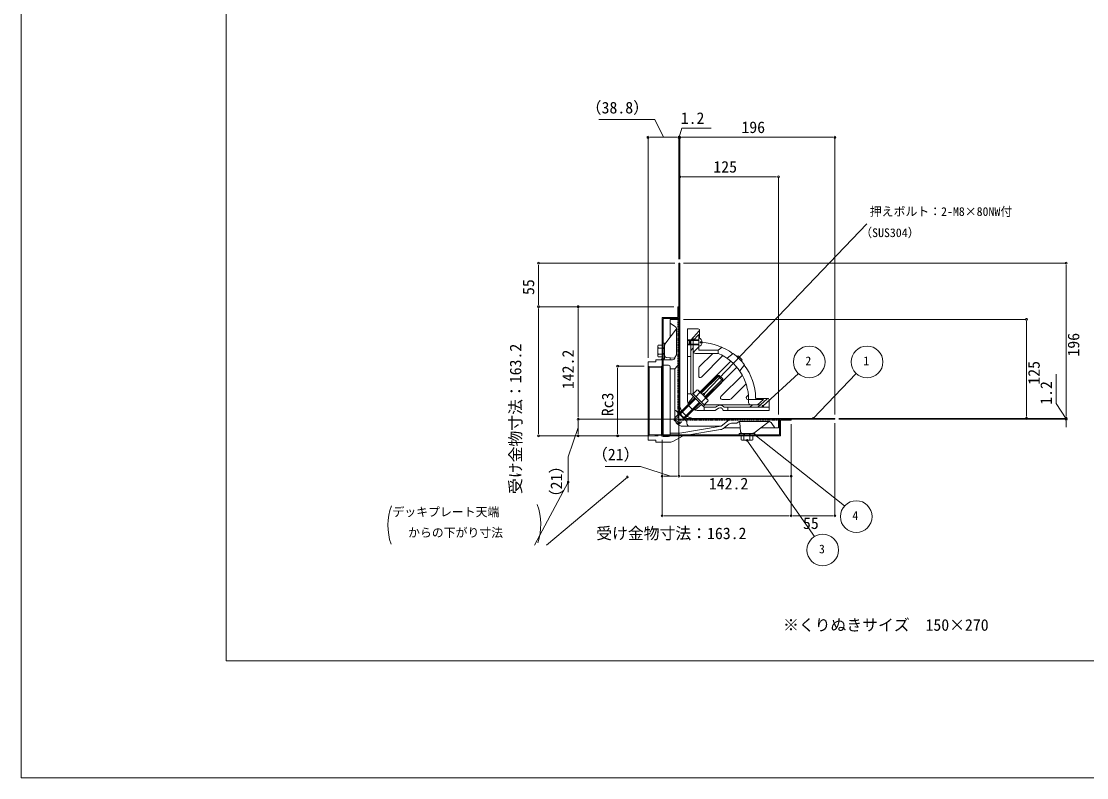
# Model space of a CAD drawing. Units: millimetres, scale not verified. Extents: x -1380 to 1380, y -955 to 955.
# Drawn here: x -1380 to -34, y -955 to 0 of the extents above; entities that cross this region are included whole.
import ezdxf
from ezdxf.enums import TextEntityAlignment as Align

# ---------------------------------------------------------------- set-up
doc = ezdxf.new("R2010")
doc.units = ezdxf.units.MM
doc.header["$LTSCALE"] = 3
for name, pattern in [('USER1', [2, 1.25, -0.25, 0.25, -0.25]), ('USER2', [0.375, 0.25, -0.125]), ('USER3', [0.75, 0.5, -0.25]), ('USER4', [0.1875, 0.125, -0.0625])]:
    doc.linetypes.add(name, pattern=pattern)
for name, color, linetype, lineweight in [('0-0_0', 7, 'Continuous', 15), ('0-2_L-2', 7, 'Continuous', 18), ('0-3_L-1', 7, 'Continuous', 18), ('0-4_L-5', 2, 'USER1', 18), ('0-5_L-3', 7, 'Continuous', 18), ('0-7_WAKU', 7, 'Continuous', 18), ('0-8_MOJI', 7, 'Continuous', 18), ('0-9_SUNPO', 7, 'Continuous', 18)]:
    doc.layers.add(name, color=color, linetype=linetype, lineweight=lineweight)
doc.styles.add('ＭＳ ゴシック', font='')
doc.styles.get('ＭＳ ゴシック').set_extended_font_data('MS Gothic')

msp = doc.modelspace()

# ---------------------------------------------------------------- linework, layer by layer
at = {"layer": '0-0_0'}
for p, q in [((-585.845, -146.56), (-583.345, -146.56)), ((-552.045, -146.56), (-554.545, -146.56)), ((-552.045, -146.56), (-554.545, -146.56)), ((-545.845, -146.56), (-543.345, -146.56)), ((-545.845, -146.56), (-543.345, -146.56)), ((-354.845, -146.56), (-357.345, -146.56)), ((-545.845, -196.56), (-543.345, -196.56)), ((-425.845, -196.56), (-428.345, -196.56)), ((-726.72, -307.903), (-726.72, -310.403)), ((-60.106, -307.903), (-60.106, -310.403)), ((-726.72, -357.903), (-726.72, -355.403)), ((-726.72, -362.903), (-726.72, -365.403)), ((-676.72, -362.903), (-676.72, -365.403)), ((-110.106, -378.903), (-110.106, -381.403)), ((-626.72, -437.961), (-626.72, -440.461)), ((-676.72, -500.103), (-676.72, -497.603)), ((-110.106, -498.903), (-110.106, -496.403)), ((-60.106, -498.903), (-60.106, -496.403)), ((-60.106, -498.903), (-60.106, -496.403)), ((-676.72, -505.103), (-676.72, -507.603)), ((-60.106, -505.103), (-60.106, -507.603)), ((-726.72, -521.103), (-726.72, -518.603)), ((-676.72, -521.103), (-676.72, -518.603)), ((-626.72, -520.845), (-626.72, -518.345)), ((-568.045, -574.491), (-565.545, -574.491)), ((-552.045, -574.491), (-554.545, -574.491)), ((-547.045, -574.491), (-544.545, -574.491)), ((-409.845, -574.491), (-412.345, -574.491)), ((-568.045, -624.491), (-565.545, -624.491)), ((-409.845, -624.491), (-412.345, -624.491)), ((-404.845, -624.491), (-402.345, -624.491)), ((-354.845, -624.491), (-357.345, -624.491))]:
    msp.add_line(p, q, dxfattribs=at)
at = {"layer": '0-0_0', "lineweight": 18}
msp.add_lwpolyline([(-1121.329, -807.603), (1121.171, -807.603), (1121.171, 687.397), (-1121.329, 687.397)], close=True, dxfattribs=at)
at = {"layer": '0-0_0'}
for centre, radius, start, end in [((-588.345, -146.56), 1.25, 0, 180), ((-588.345, -146.56), 1.25, 180, 0), ((-549.545, -146.56), 1.25, 0, 180), ((-549.545, -146.56), 1.25, 0, 180), ((-549.545, -146.56), 1.25, 180, 0), ((-549.545, -146.56), 1.25, 180, 0), ((-548.345, -146.56), 1.25, 0, 180), ((-548.345, -146.56), 1.25, 0, 180), ((-548.345, -146.56), 1.25, 180, 0), ((-548.345, -146.56), 1.25, 180, 0), ((-352.345, -146.56), 1.25, 0, 180), ((-352.345, -146.56), 1.25, 180, 0), ((-548.345, -196.56), 1.25, 0, 180), ((-548.345, -196.56), 1.25, 180, 0), ((-423.345, -196.56), 1.25, 0, 180), ((-423.345, -196.56), 1.25, 180, 0), ((-726.72, -305.403), 1.25, 90, 270), ((-726.72, -305.403), 1.25, 270, 90), ((-60.106, -305.403), 1.25, 90, 270), ((-60.106, -305.403), 1.25, 270, 90), ((-726.72, -360.403), 1.25, 90, 270), ((-726.72, -360.403), 1.25, 90, 270), ((-726.72, -360.403), 1.25, 270, 90), ((-726.72, -360.403), 1.25, 270, 90), ((-676.72, -360.403), 1.25, 90, 270), ((-676.72, -360.403), 1.25, 270, 90), ((-110.106, -376.403), 1.25, 90, 270), ((-110.106, -376.403), 1.25, 270, 90), ((-626.72, -435.461), 1.25, 90, 270), ((-626.72, -435.461), 1.25, 270, 90), ((-517.561, -470.619), 0.938, 46.2764, 226.2764), ((-517.561, -470.619), 0.938, 226.2764, 46.2764), ((-443.345, -485.903), 0.938, 42.4325, 222.4325), ((-443.345, -485.903), 0.938, 222.4325, 42.4325), ((-676.72, -502.603), 1.25, 90, 270), ((-676.72, -502.603), 1.25, 90, 270), ((-676.72, -502.603), 1.25, 270, 90), ((-676.72, -502.603), 1.25, 270, 90), ((-379.517, -501.403), 0.938, 46.20211, 226.20211), ((-379.517, -501.403), 0.938, 226.20211, 46.20211), ((-110.106, -501.403), 1.25, 90, 270), ((-110.106, -501.403), 1.25, 270, 90), ((-60.106, -501.403), 1.25, 90, 270), ((-60.106, -501.403), 1.25, 90, 270), ((-60.106, -502.603), 1.25, 90, 270), ((-60.106, -501.403), 1.25, 270, 90), ((-60.106, -501.403), 1.25, 270, 90), ((-60.106, -502.603), 1.25, 270, 90), ((-726.72, -523.603), 1.25, 90, 270), ((-726.72, -523.603), 1.25, 270, 90), ((-676.72, -523.603), 1.25, 90, 270), ((-676.72, -523.603), 1.25, 270, 90), ((-626.72, -523.345), 1.25, 90, 270), ((-626.72, -523.345), 1.25, 270, 90), ((-453.345, -522.403), 0.938, 141.63229, 321.63229), ((-453.345, -522.403), 0.938, 321.63229, 141.63229), ((-463.345, -529.103), 0.938, 125.12844, 305.12844), ((-463.345, -529.103), 0.938, 305.12844, 125.12844), ((-614.374, -575.47), 0.938, 40.00288, 220.00288), ((-614.374, -575.47), 0.938, 220.00288, 40.00288), ((-570.545, -574.491), 1.25, 0, 180), ((-570.545, -574.491), 1.25, 180, 0), ((-549.545, -574.491), 1.25, 0, 180), ((-549.545, -574.491), 1.25, 0, 180), ((-549.545, -574.491), 1.25, 180, 0), ((-549.545, -574.491), 1.25, 180, 0), ((-407.345, -574.491), 1.25, 0, 180), ((-407.345, -574.491), 1.25, 180, 0), ((-689.22, -582.034), 0.938, 61.80564, 241.80564), ((-689.22, -582.034), 0.938, 241.80564, 61.80564), ((-570.545, -624.491), 1.25, 0, 180), ((-570.545, -624.491), 1.25, 180, 0), ((-407.345, -624.491), 1.25, 0, 180), ((-407.345, -624.491), 1.25, 0, 180), ((-407.345, -624.491), 1.25, 180, 0), ((-407.345, -624.491), 1.25, 180, 0), ((-352.345, -624.491), 1.25, 0, 180), ((-352.345, -624.491), 1.25, 180, 0)]:
    msp.add_arc(centre, radius, start, end, dxfattribs=at)
at = {"layer": '0-2_L-2'}
for p, q in [((-548.345, -376.403), (-548.345, -426.403)), ((-566.945, -407.87), (-552.395, -388.47)), ((-560.345, -381.403), (-554.695, -384.934)), ((-560.345, -381.403), (-560.345, -399.07)), ((-552.345, -389.174), (-552.345, -421.403)), ((-570.545, -411.403), (-569.345, -411.403)), ((-567.345, -422.532), (-567.345, -409.07)), ((-588.345, -429.903), (-588.345, -435.461)), ((-570.545, -421.403), (-569.345, -421.403)), ((-570.545, -425.403), (-569.345, -425.403)), ((-565.478, -424.528), (-554.471, -425.261)), ((-560.345, -424.87), (-560.345, -427.403)), ((-552.345, -421.403), (-554.345, -424.403)), ((-548.345, -426.403), (-550.069, -428.213)), ((-549.345, -429.903), (-548.345, -429.903)), ((-548.345, -429.903), (-548.345, -431.903)), ((-588.345, -435.461), (-571.303, -435.994)), ((-588.345, -435.461), (-588.345, -523.345)), ((-586.845, -437.009), (-588.345, -435.461)), ((-586.845, -437.009), (-571.345, -437.493)), ((-586.845, -437.009), (-586.845, -521.797)), ((-571.345, -436.403), (-571.345, -522.403)), ((-569.345, -434.403), (-562.345, -434.403)), ((-560.345, -436.403), (-560.345, -438.903)), ((-560.345, -438.903), (-554.345, -438.903)), ((-560.345, -438.903), (-560.345, -519.903)), ((-548.345, -431.903), (-554.345, -438.903)), ((-554.345, -438.903), (-554.345, -501.403)), ((-548.345, -431.903), (-548.345, -491.403)), ((-553.345, -491.403), (-554.345, -491.403)), ((-553.345, -491.403), (-539.345, -505.403)), ((-495.845, -511.403), (-548.345, -519.903)), ((-495.845, -511.403), (-544.345, -511.403)), ((-539.345, -505.403), (-539.345, -507.403)), ((-483.845, -501.403), (-538.345, -501.403)), ((-483.845, -501.403), (-495.845, -511.403)), ((-487.578, -509.721), (-492.023, -513.425)), ((-481.845, -501.403), (-483.845, -501.403)), ((-481.845, -502.403), (-481.845, -501.403)), ((-478.345, -501.403), (-480.156, -503.127)), ((-423.345, -501.403), (-478.345, -501.403)), ((-436.117, -505.403), (-473.345, -505.403)), ((-471.47, -518.536), (-472.221, -507.27)), ((-454.812, -520.003), (-435.412, -505.453)), ((-428.345, -513.403), (-431.877, -507.753)), ((-586.845, -521.797), (-588.345, -523.345)), ((-588.345, -523.345), (-571.303, -522.812)), ((-588.345, -523.345), (-588.345, -528.903)), ((-586.845, -521.797), (-571.345, -521.313)), ((-569.345, -524.403), (-562.345, -524.403)), ((-560.345, -522.403), (-560.345, -519.903)), ((-560.345, -519.903), (-548.345, -519.903)), ((-556.093, -530.163), (-544.861, -523.98)), ((-496.827, -515.614), (-541.637, -522.869)), ((-471.812, -513.403), (-491.997, -513.403)), ((-469.474, -520.403), (-456.012, -520.403)), ((-468.345, -522.403), (-468.345, -523.603)), ((-468.345, -522.403), (-468.345, -523.603)), ((-468.345, -522.403), (-468.345, -523.603)), ((-468.345, -522.403), (-468.345, -523.603)), ((-458.345, -522.403), (-458.345, -523.603)), ((-458.345, -522.403), (-458.345, -523.603)), ((-458.345, -522.403), (-458.345, -523.603)), ((-458.345, -522.403), (-458.345, -523.603)), ((-428.345, -513.403), (-446.012, -513.403))]:
    msp.add_line(p, q, dxfattribs=at)
msp.add_lwpolyline([(-569.345, -522.403), (-569.345, -375.403), (-549.545, -375.403), (-549.545, -360.403), (-550.745, -360.403), (-550.745, -374.203), (-570.545, -374.203), (-570.545, -523.603), (-421.145, -523.603), (-421.145, -503.803), (-407.345, -503.803), (-407.345, -502.603), (-422.345, -502.603), (-422.345, -522.403)], close=True, dxfattribs=at)
for points in [[(-548.345, -376.403), (-560.345, -376.403), (-560.345, -381.403)], [(-588.345, -429.903), (-578.345, -429.903), (-578.345, -427.403), (-557.345, -427.403)], [(-473.345, -505.403), (-476.345, -507.403), (-481.177, -507.403)], [(-423.345, -501.403), (-423.345, -513.403), (-428.345, -513.403)], [(-588.345, -528.903), (-578.345, -528.903), (-578.345, -531.403), (-560.916, -531.403)]]:
    msp.add_lwpolyline(points, dxfattribs=at)
at = {"layer": '0-2_L-2', "linetype": 'USER3'}
msp.add_lwpolyline([(-550.745, -375.403), (-550.745, -503.803), (-422.345, -503.803)], dxfattribs=at)
at = {"layer": '0-2_L-2'}
for centre, radius, start, end in [((-557.345, -389.174), 5, 0, 57.99462), ((-565.345, -409.07), 2, 143.1301, 180), ((-565.345, -422.532), 2, 180, 266.18593), ((-557.345, -424.403), 3, 270, 0), ((-549.345, -428.903), 1, 136.39718, 270), ((-569.345, -436.403), 2, 90, 180), ((-562.345, -436.403), 2, 0, 90), ((-538.345, -491.403), 10, 180, 270), ((-544.345, -501.403), 10, 180, 270), ((-535.345, -507.403), 4, 180, 270), ((-481.177, -517.403), 10, 90, 129.80557), ((-480.845, -502.403), 1, 180, 313.60282), ((-474.216, -507.403), 2, 3.81407, 69.87894), ((-436.117, -510.403), 5, 32.00538, 90), ((-569.345, -522.403), 2, 180, 270), ((-562.345, -522.403), 2, 270, 0), ((-540.039, -532.741), 10, 99.19666, 118.8326), ((-498.425, -505.743), 10, 279.19666, 309.80557), ((-469.474, -518.403), 2, 183.81407, 270), ((-456.012, -518.403), 2, 270, 306.8699), ((-560.916, -521.403), 10, 270, 298.8326)]:
    msp.add_arc(centre, radius, start, end, dxfattribs=at)
at = {"layer": '0-3_L-1'}
for p, q in [((-548.345, -375.403), (-548.345, -482.403)), ((-524.845, -388.403), (-534.345, -388.403)), ((-523.345, -400.362), (-523.345, -389.903)), ((-534.345, -402.696), (-523.731, -390.907)), ((-534.345, -470.433), (-534.345, -402.696)), ((-524.345, -395.403), (-531.345, -402.903)), ((-524.345, -403.43), (-524.346, -414.404)), ((-524.345, -403.43), (-524.345, -395.403)), ((-569.345, -411.403), (-570.545, -411.403)), ((-531.345, -409.578), (-531.345, -411.403)), ((-531.345, -416.403), (-531.345, -467.403)), ((-524.345, -410.903), (-530.918, -417.946)), ((-499.749, -415.403), (-494.845, -411.724)), ((-571.345, -426.403), (-571.345, -427.403)), ((-569.345, -421.403), (-570.545, -421.403)), ((-538.345, -423.403), (-534.345, -423.403)), ((-523.76, -436.512), (-506.65, -419.403)), ((-522.678, -467.958), (-483.857, -429.136)), ((-520.931, -449.24), (-493.925, -422.234)), ((-480.767, -419.456), (-488.475, -425.612)), ((-524.345, -447.826), (-524.345, -437.926)), ((-514.9, -475.736), (-476.079, -436.915)), ((-466.398, -433.825), (-472.554, -441.533)), ((-496.182, -473.989), (-469.176, -446.983)), ((-483.454, -476.817), (-464.464, -457.827)), ((-530.81, -473.968), (-520.91, -483.868)), ((-530.81, -473.968), (-520.91, -483.868)), ((-458.345, -484.403), (-514.345, -484.403)), ((-494.768, -477.403), (-484.869, -477.403)), ((-463.655, -473.989), (-461.585, -471.918)), ((-462.241, -477.403), (-442.345, -477.403)), ((-461.345, -477.403), (-461.345, -481.403)), ((-449.845, -484.403), (-458.345, -484.403)), ((-442.345, -477.403), (-449.845, -484.403)), ((-449.638, -487.403), (-437.849, -476.788)), ((-435.345, -477.903), (-435.345, -487.403)), ((-526.345, -491.403), (-503.345, -491.403)), ((-502.919, -487.403), (-517.375, -487.403)), ((-503.345, -491.403), (-499.387, -488.56)), ((-502.919, -487.403), (-501.137, -486.124)), ((-487.345, -491.403), (-487.345, -487.403)), ((-529.345, -501.403), (-422.345, -501.403)), ((-468.345, -522.403), (-468.345, -523.603)), ((-458.345, -522.403), (-458.345, -523.603))]:
    msp.add_line(p, q, dxfattribs=at)
at = {"layer": '0-3_L-1', "linetype": 'USER2'}
for p, q in [((-538.345, -402.303), (-531.345, -402.303)), ((-538.345, -402.903), (-531.345, -402.903)), ((-531.345, -402.903), (-531.345, -416.403)), ((-538.345, -407.903), (-531.345, -407.903)), ((-538.345, -408.503), (-531.345, -408.503))]:
    msp.add_line(p, q, dxfattribs=at)
at = {"layer": '0-3_L-1'}
for points in [[(-549.545, -375.403), (-548.345, -375.403), (-548.345, -305.403), (-549.545, -305.403)], [(-422.345, -502.603), (-352.345, -502.603), (-352.345, -501.403), (-422.345, -501.403)]]:
    msp.add_lwpolyline(points, close=True, dxfattribs=at)
for points in [[(-534.345, -388.403), (-538.345, -388.403), (-538.345, -479.403)], [(-534.345, -415.735), (-531.345, -412.403), (-531.345, -399.364)], [(-523.346, -415.404), (-499.749, -415.403), (-499.749, -419.403), (-528.345, -419.403)], [(-475.614, -423.722), (-474.494, -422.602), (-469.544, -427.552), (-470.665, -428.672)], [(-538.345, -470.433), (-534.345, -470.433), (-530.81, -473.968), (-537.946, -482.472)], [(-529.415, -491.004), (-520.91, -483.868), (-517.375, -487.403), (-517.375, -491.403)], [(-446.306, -484.403), (-456.306, -484.403), (-459.638, -487.403)], [(-451.237, -477.206), (-450.345, -476.403), (-436.845, -476.403)], [(-492.958, -491.403), (-435.345, -491.403), (-435.345, -487.403), (-491.755, -487.403)]]:
    msp.add_lwpolyline(points, dxfattribs=at)
for centre, radius, start, end in [((-524.845, -389.903), 1.5, 318, 90), ((-528.345, -416.403), 3, 180, 270), ((-523.345, -414.403), 1, 180.02971, 269.97028), ((-524.345, -477.403), 72, 53.15918, 86.71189), ((-524.345, -477.403), 63, 0, 67.01904), ((-524.699, -477.757), 73, 36.99929, 53.00067), ((-522.345, -437.926), 2, 135, 180), ((-524.345, -477.403), 72, 1.54872, 36.84079), ((-522.345, -447.826), 2, 180, 315), ((-514.345, -467.403), 17, 180, 189.73561), ((-529.345, -482.403), 19, 180, 270), ((-526.345, -479.403), 12, 180, 270), ((-514.345, -467.403), 17, 260.26439, 270), ((-494.768, -475.403), 2, 135, 270), ((-484.869, -475.403), 2, 270, 315), ((-462.241, -475.403), 2, 134.99937, 270), ((-458.345, -481.403), 3, 180, 270), ((-450.372, -475.403), 2, 181.54895, 270), ((-436.845, -477.903), 1.5, 360, 132), ((-497.345, -491.403), 6.5, 41.81031, 125.68533), ((-497.345, -491.403), 3.5, 12.83959, 125.68533), ((-492.958, -490.403), 1, 192.83959, 270), ((-491.755, -486.403), 1, 221.81031, 270)]:
    msp.add_arc(centre, radius, start, end, dxfattribs=at)
at = {"layer": '0-4_L-5'}
msp.add_lwpolyline([(-549.545, -375.403), (-549.545, -502.603), (-422.345, -502.603)], dxfattribs=at)
at = {"layer": '0-5_L-3'}
for p, q in [((-535.39, -402.228), (-535.39, -408.578)), ((-535.39, -403.228), (-524.345, -403.228)), ((-524.345, -400.003), (-524.345, -410.803)), ((-575.468, -412.65), (-576.045, -409.903)), ((-575.468, -412.65), (-570.545, -412.65)), ((-570.545, -412.403), (-567.345, -412.403)), ((-535.39, -407.578), (-524.345, -407.578)), ((-576.045, -422.903), (-575.468, -420.156)), ((-575.468, -420.156), (-570.545, -420.156)), ((-567.345, -420.403), (-570.545, -420.403)), ((-498.655, -447.099), (-521.096, -469.54)), ((-494.041, -451.713), (-516.482, -474.154)), ((-500.776, -447.099), (-494.041, -453.834)), ((-527.916, -474.033), (-522.796, -468.913)), ((-524.799, -465.836), (-522.796, -468.913)), ((-529.228, -475.55), (-549.213, -495.535)), ((-528.167, -476.611), (-548.152, -496.596)), ((-523.553, -481.225), (-543.538, -501.21)), ((-522.492, -482.285), (-542.478, -502.271)), ((-515.856, -475.854), (-520.976, -480.974)), ((-515.856, -475.854), (-512.779, -477.857)), ((-467.345, -523.603), (-467.345, -520.403)), ((-467.098, -528.526), (-467.098, -523.603)), ((-459.593, -528.526), (-459.593, -523.603)), ((-459.345, -520.403), (-459.345, -523.603)), ((-467.098, -528.526), (-469.845, -529.103)), ((-456.845, -529.103), (-459.593, -528.526))]:
    msp.add_line(p, q, dxfattribs=at)
at = {"layer": '0-5_L-3', "color": 6}
for p, q in [((-567.345, -413.103), (-570.545, -413.103)), ((-567.345, -419.703), (-570.545, -419.703)), ((-466.645, -520.403), (-466.645, -523.603)), ((-460.045, -520.403), (-460.045, -523.603))]:
    msp.add_line(p, q, dxfattribs=at)
at = {"layer": '0-5_L-3', "linetype": 'USER4'}
for p, q in [((-555.223, -503.667), (-548.152, -496.596)), ((-555.223, -501.546), (-548.488, -508.281)), ((-550.609, -508.281), (-543.538, -501.21))]:
    msp.add_line(p, q, dxfattribs=at)
at = {"layer": '0-5_L-3'}
for points in [[(-524.345, -402.228), (-535.39, -402.228), (-536.39, -403.228), (-536.39, -407.578), (-535.39, -408.578), (-524.345, -408.578)], [(-520.192, -406.123), (-522.445, -406.123), (-522.445, -404.683), (-520.192, -404.683)], [(-522.157, -468.479), (-500.776, -447.099), (-498.655, -447.099), (-494.041, -451.713), (-494.041, -453.834), (-515.421, -475.214)]]:
    msp.add_lwpolyline(points, dxfattribs=at)
for points in [[(-570.545, -423.903), (-575.468, -423.903), (-576.045, -422.903), (-576.045, -409.903), (-575.468, -408.903), (-570.545, -408.903)], [(-569.345, -426.403), (-569.345, -406.403), (-567.345, -406.403), (-567.345, -426.403)], [(-533.285, -471.493), (-531.87, -470.079), (-517.021, -484.928), (-518.435, -486.342)], [(-524.799, -465.836), (-512.779, -477.857), (-512.386, -479.324), (-517.506, -484.444), (-531.386, -470.563), (-526.266, -465.443)], [(-453.345, -522.403), (-473.345, -522.403), (-473.345, -520.403), (-453.345, -520.403)], [(-455.845, -523.603), (-455.845, -528.526), (-456.845, -529.103), (-469.845, -529.103), (-470.845, -528.526), (-470.845, -523.603)]]:
    msp.add_lwpolyline(points, close=True, dxfattribs=at)
at = {"layer": '0-5_L-3', "linetype": 'USER4'}
msp.add_lwpolyline([(-549.213, -495.535), (-555.223, -501.546), (-555.223, -503.667), (-550.609, -508.281), (-548.488, -508.281), (-542.478, -502.271)], dxfattribs=at)
at = {"layer": '0-5_L-3'}
for centre, radius, start, end in [((-525.717, -405.403), 5.571, 0, 75.74997), ((-563.56, -416.403), 12.485, 162.50768, 197.49232), ((-525.717, -405.403), 5.571, 284.25003, 0), ((-530.273, -483.331), 16.241, 27.41205, 62.58795), ((-463.345, -516.618), 12.485, 252.50768, 287.49232)]:
    msp.add_arc(centre, radius, start, end, dxfattribs=at)
at = {"layer": '0-7_WAKU'}
msp.add_lwpolyline([(-1380.079, -955.103), (1379.921, -955.103), (1379.921, 954.897), (-1380.079, 954.897)], close=True, dxfattribs=at)
at = {"layer": '0-9_SUNPO'}
for p, q in [((-588.345, -424.903), (-588.345, -146.56)), ((-583.345, -146.56), (-554.545, -146.56)), ((-554.545, -146.56), (-559.545, -146.56)), ((-549.545, -300.403), (-549.545, -146.56)), ((-549.545, -146.56), (-548.345, -146.56)), ((-549.545, -146.56), (-548.345, -146.56)), ((-549.545, -300.403), (-549.545, -146.56)), ((-548.345, -300.403), (-548.345, -146.56)), ((-548.345, -300.403), (-548.345, -146.56)), ((-357.345, -146.56), (-543.345, -146.56)), ((-543.345, -146.56), (-538.345, -146.56)), ((-352.345, -496.403), (-352.345, -146.56)), ((-548.345, -300.403), (-548.345, -196.56)), ((-428.345, -196.56), (-543.345, -196.56)), ((-423.345, -496.403), (-423.345, -196.56)), ((-517.561, -470.619), (-312.002, -255.691)), ((-554.545, -305.403), (-726.72, -305.403)), ((-543.345, -305.403), (-60.106, -305.403)), ((-726.72, -355.403), (-726.72, -310.403)), ((-60.106, -310.403), (-60.106, -496.403)), ((-555.745, -360.403), (-726.72, -360.403)), ((-555.745, -360.403), (-726.72, -360.403)), ((-555.745, -360.403), (-676.72, -360.403)), ((-549.545, -360.403), (-549.545, -574.491)), ((-549.545, -360.403), (-549.545, -574.491)), ((-726.72, -518.603), (-726.72, -365.403)), ((-676.72, -497.603), (-676.72, -365.403)), ((-543.345, -376.403), (-110.106, -376.403)), ((-110.106, -381.403), (-110.106, -496.403)), ((-593.345, -435.461), (-626.72, -435.461)), ((-626.72, -440.461), (-626.72, -518.345)), ((-443.345, -485.903), (-398.357, -444.776)), ((-379.517, -501.403), (-325.209, -444.766)), ((-60.106, -496.403), (-60.106, -491.403)), ((-407.345, -502.603), (-676.72, -502.603)), ((-407.345, -502.603), (-676.72, -502.603)), ((-676.72, -507.603), (-676.72, -518.603)), ((-407.345, -508.803), (-407.345, -624.491)), ((-407.345, -508.803), (-407.345, -624.491)), ((-407.345, -508.803), (-407.345, -574.491)), ((-352.345, -507.603), (-352.345, -624.491)), ((-347.345, -501.403), (-110.106, -501.403)), ((-347.345, -501.403), (-60.106, -501.403)), ((-347.345, -501.403), (-60.106, -501.403)), ((-347.345, -502.603), (-60.106, -502.603)), ((-60.106, -501.403), (-60.106, -502.603)), ((-60.106, -501.403), (-60.106, -502.603)), ((-60.106, -507.603), (-60.106, -512.603)), ((-575.545, -523.603), (-726.72, -523.603)), ((-575.545, -523.603), (-676.72, -523.603)), ((-593.345, -523.345), (-626.72, -523.345)), ((-453.345, -522.403), (-340.166, -612.004)), ((-570.545, -528.603), (-570.545, -624.491)), ((-570.545, -528.603), (-570.545, -574.491)), ((-463.345, -529.103), (-377.914, -650.531)), ((-614.374, -575.47), (-716.762, -661.393)), ((-554.545, -574.491), (-565.545, -574.491)), ((-544.545, -574.491), (-412.345, -574.491)), ((-689.22, -582.034), (-731.762, -661.393)), ((-412.345, -624.491), (-565.545, -624.491)), ((-357.345, -624.491), (-402.345, -624.491))]:
    msp.add_line(p, q, dxfattribs=at)
for points in [[(-568.945, -146.56), (-579.825, -124.06), (-650.353, -124.06)], [(-548.945, -146.56), (-545.495, -135.06), (-508.47, -135.06)], [(-60.106, -502.003), (-72.606, -482.778), (-72.606, -445.753)], [(-676.72, -513.103), (-689.22, -549.874), (-689.22, -594.412)], [(-560.045, -574.491), (-597.954, -561.991), (-642.492, -561.991)]]:
    msp.add_lwpolyline(points, dxfattribs=at)
for centre in [(-384.743, -430.124), (-311.595, -430.114), (-325.354, -625.442), (-367.546, -667.634)]:
    msp.add_circle(centre, 20, dxfattribs=at)
for centre, start, end in [((-844.342, -636.899), 159.84283, 198.83066), ((-796.337, -635.352), 341.16934, 20.15717)]:
    msp.add_arc(centre, 72.528, start, end, dxfattribs=at)

# ---------------------------------------------------------------- texts
at = {"layer": '0-8_MOJI', "style": 'ＭＳ ゴシック'}
for s, height, p in [('押えボルト：2-M8×80NW付', 11, (-308.144, -249.092)), ('（SUS304）', 11, (-320.251, -275.843)), ('デッキプレート天端', 11, (-911.203, -628.423)), ('からの下がり寸法', 11, (-891.482, -654.566)), ('※くりぬきサイズ\u3000150×270', 14.66, (-417.775, -773.993))]:
    msp.add_text(s, height=height, dxfattribs=at).set_placement(p, align=Align.BOTTOM_LEFT)
at = {"layer": '0-9_SUNPO', "style": 'ＭＳ ゴシック'}
for s, height, p in [('（38.8）', 14.66, (-667.018, -120.827)), ('1.2', 14.66, (-547.033, -134.06)), ('196', 14.66, (-470.396, -145.56)), ('125', 14.66, (-505.845, -195.56)), ('2', 11, (-389.616, -437.624)), ('1', 11, (-316.469, -437.614)), ('（21）', 14.66, (-659.157, -558.758)), ('142.2', 14.66, (-511.491, -595.491)), ('4', 11, (-330.227, -632.942)), ('55', 14.66, (-392.637, -645.491)), ('受け金物寸法：163.2', 14.66, (-653.798, -658.305)), ('3', 11, (-372.419, -675.134))]:
    msp.add_text(s, height=height, dxfattribs=at).set_placement(p, align=Align.BOTTOM_LEFT)
for s, p in [('55', (-727.72, -345.695)), ('196', (-39.106, -423.454)), ('受け金物寸法：163.2', (-743.991, -597.016)), ('142.2', (-677.72, -464.549)), ('125', (-89.106, -458.903)), ('1.2', (-73.606, -484.316)), ('Rc3', (-627.72, -498.743)), ('（21）', (-692.453, -611.077))]:
    msp.add_text(s, height=14.66, rotation=90, dxfattribs=at).set_placement(p, align=Align.BOTTOM_LEFT)

doc.saveas('drawing.dxf')
